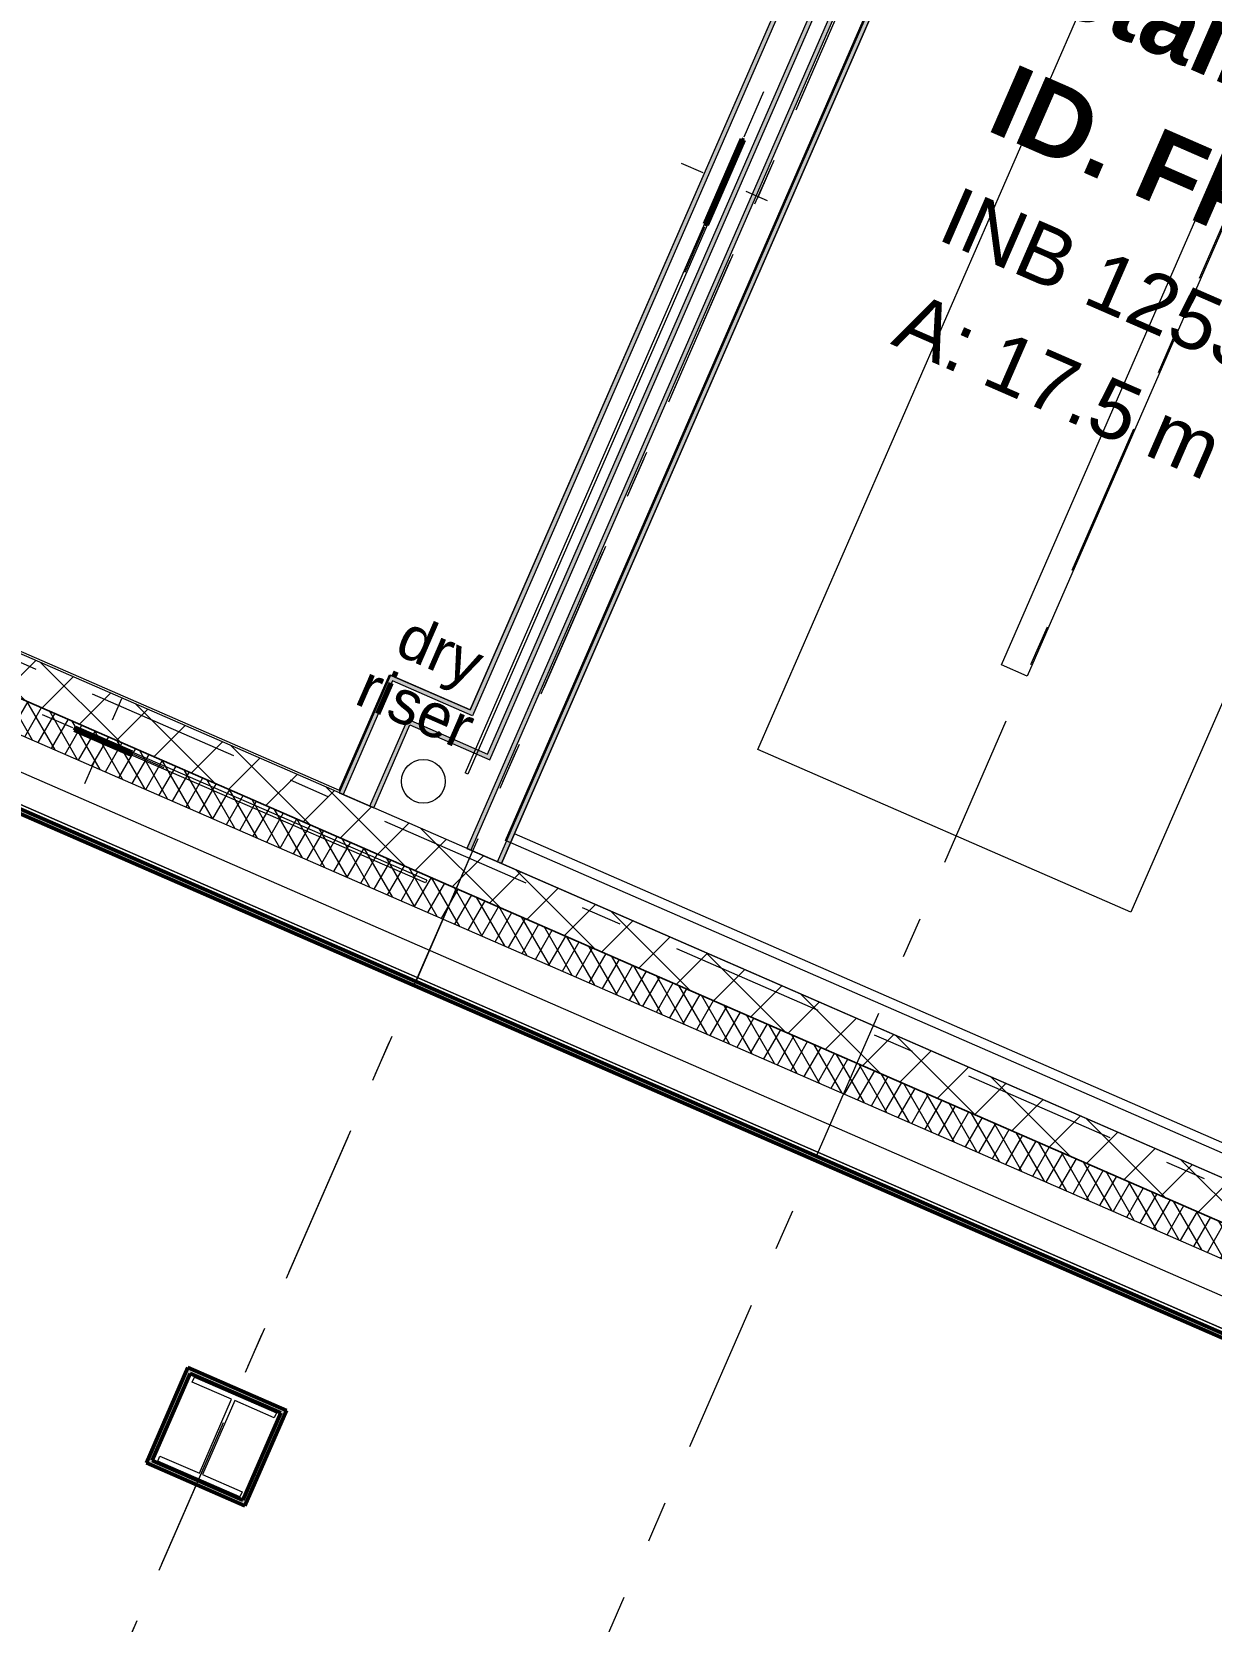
# Model space of a CAD drawing. Header units: millimetres. Extents: x -50172 to 258853, y -59787 to 25069.
# Drawn here: x 8530 to 12578, y -6703 to -1248 of the extents above; entities that cross this region are included whole.
import ezdxf
from ezdxf.enums import TextEntityAlignment as Align

# ---------------------------------------------------------------- set-up
doc = ezdxf.new("R2010")
doc.units = ezdxf.units.MM
doc.header["$MEASUREMENT"] = 0
doc.linetypes.add('Double Dashed', pattern=[1093.611073, 529.166651, -211.666656, 141.111112, -211.666656])
for name, color, linetype in [('A-05-M_Gross_Int_Circulation', 7, 'Continuous'), ('A-15-M_Bracing', 7, 'Continuous'), ('A-15-MG_Structural_Grid', 7, 'Continuous'), ('A-20-M_Floor_Slab', 7, 'Continuous'), ('A-25-M_Wall_Ext_Existing_HUB', 7, 'Continuous'), ('A-25-M_Wall_Int', 7, 'Continuous'), ('COLUMN.IFC Import', 7, 'Continuous'), ('New_A-15-MG_Structural_Grid_Phase_2', 7, 'Continuous'), ('New_A-20-M_Floor_Slab', 7, 'Continuous'), ('New_A-35-M_FFE-Zone', 7, 'Continuous')]:
    doc.layers.add(name, color=color, linetype=linetype)
for name, color, linetype, lineweight, true_color in [('A-05-M_Gross_Int_Circulation_Pen_No__74', 7, 'Continuous', 20, 0x606060), ('A-15-M_Bracing_Pen_No__28', 7, 'Continuous', 50, 0x2a2a2a), ('A-15-M_Bracing_Pen_No__81', 7, 'Continuous', 20, 0x6a6a6a), ('A-15-MG_Structural_Grid_Pen_No__163', 7, 'Continuous', 0, 0x750077), ('A-25-M_Wall_Ext_Existing_HUB_Pen_No__107', 7, 'Continuous', 15, 0xa6a6a6), ('A-25-M_Wall_Int_Pen_No__107', 7, 'Continuous', 15, 0xa6a6a6), ('A-25-M_Wall_Int_Pen_No__27', 7, 'Continuous', 50, 0x2a2a2a), ('New_A-15-MG_Structural_Grid_Phase_2_Pen_No__222', 7, 'Continuous', 13, 0x65af33), ('New_A-35-M_FFE-Zone_Pen_No__74', 7, 'Continuous', 20, 0x606060)]:
    doc.layers.add(name, color=color, linetype=linetype, lineweight=lineweight, true_color=true_color)
for name, color, linetype, lineweight in [('A-15-M_Bracing_Pen_No__20', 7, 'Continuous', 0), ('A-15-M_Bracing_Pen_No__88', 8, 'Continuous', 20), ('A-20-M_Floor_Slab_Pen_No__89', 8, 'Continuous', 20), ('A-25-M_Wall_Ext_Existing_HUB_Pen_No__1', 7, 'Continuous', 13), ('A-25-M_Wall_Int_Pen_No__1', 7, 'Continuous', 13), ('A-30-M_Stair_Pen_No__1', 7, 'Continuous', 13), ('A-30-M_Stair_Pen_No__2', 8, 'Continuous', 15), ('ArchiCAD Zone Stamps_Pen_No__9', 7, 'Continuous', 13), ('COLUMN.IFC Import_Pen_No__2', 8, 'Continuous', 15), ('New_A-20-M_Floor_Slab_Pen_No__89', 8, 'Continuous', 20), ('New_A-20-M_Roof_Pen_No__1', 7, 'Continuous', 13), ('New_A-95-P_Text_1_50_GA_Pen_No__1', 7, 'Continuous', 13), ('New_ArchiCAD Zone Stamps_Pen_No__9', 7, 'Continuous', 13)]:
    doc.layers.add(name, color=color, linetype=linetype, lineweight=lineweight)
doc.styles.add('GENERATED_STYLE_1', font='')
doc.styles.add('GENERATED_STYLE_3', font='')
doc.styles.add('GENERATED_STYLE_4', font='')
doc.styles.get('GENERATED_STYLE_1').set_extended_font_data('Arial', bold=True)
doc.styles.get('GENERATED_STYLE_3').set_extended_font_data('Arial')
doc.styles.get('GENERATED_STYLE_4').set_extended_font_data('Swis721 BT')

# ---------------------------------------------------------------- blocks, each defined once
blk = doc.blocks.new('Slab_1_1', base_point=(641.9, -115.4))
at = {"layer": 'A-20-M_Floor_Slab_Pen_No__89', "linetype": 'Continuous', "flags": 128}
for points in [[(641.9, -115.4), (7790.9, 6537.3), (7705.8, 6629.2), (10938, 9637), (15227.2, 7766.9), (19349.1, 17219.8), (33140, 11206.2), (28688.3, 997.1), (49221.6, -7956.5), (46447.7, -14317.9), (43562.2, -13059.7), (41447.8, -17908.8)], [(10155.7, -4024), (12138.2, 522.7), (14670, -581.3), (12687.4, -5128)]]:
    blk.add_lwpolyline(points, close=True, dxfattribs=at)
blk = doc.blocks.new('Wall_2_1', base_point=(44635.4, -19661.2))
at = {"layer": 'A-25-M_Wall_Ext_Existing_HUB_Pen_No__107', "linetype": 'Continuous'}
h = blk.add_hatch(dxfattribs=at)
h.set_pattern_fill('Concrete_Block_0001', color=256, style=0, pattern_type=2)
h.set_pattern_definition([(45, (0, 0), (-91.9239, 91.9239), []), (135, (0, 0), (91.9239, 91.9239), [])])
h.paths.add_polyline_path([(19293, -8093), (6339.7, -2444.8), (6283.8, -2573.1), (19237, -8221.4)])
h = blk.add_hatch(dxfattribs=at)
h.set_pattern_fill('Batt_Insulation_0001', color=256, style=0, pattern_type=2)
h.set_pattern_definition([(60, (0, 0), (-43.30127, 25), []), (120, (0, 0), (43.30127, 25), [])])
h.paths.add_polyline_path([(19237, -8221.4), (6283.8, -2573.1), (6237.8, -2678.5), (19191.1, -8326.8)])
h = blk.add_hatch(dxfattribs=at)
h.set_pattern_fill('613_01__ad_AR_SAND_0001', color=256, style=0, pattern_type=2)
h.set_pattern_definition([(103.994, (0, 0), (-1137.956, 451.32), [0, -965.2, 0, -1079.5, 0, -1031.875]), (73.994, (0, 0), (-1195.13, 1745.31), [0, -520.7, 0, -869.95, 0, -333.375]), (33.994, (-311.5, -716.2), (785.414, 1814.82), [0, -317.5, 0, -1143, 0, -1492.25]), (23.994, (-311.5, -716.2), (250.28, 1972.77), [0, -158.75, 0, -749.3, 0, -857.25])])
h.paths.add_polyline_path([(19144.3, -8434), (6177.3, -2779.8), (6136.3, -2873.7), (19103.3, -8528)])
at = {"layer": 'A-25-M_Wall_Ext_Existing_HUB_Pen_No__1', "linetype": 'Continuous'}
for p, q in [((6283.8, -2573.1), (19237, -8221.4)), ((6237.8, -2678.5), (19191.1, -8326.8)), ((6177.3, -2779.8), (19144.3, -8434))]:
    blk.add_line(p, q, dxfattribs=at)
at = {"layer": 'A-25-M_Wall_Ext_Existing_HUB_Pen_No__1', "linetype": 'Continuous', "flags": 128}
for points in [[(20075.7, -8434.3), (6339.7, -2444.8)], [(6136.3, -2873.7), (19103.3, -8528)]]:
    blk.add_lwpolyline(points, dxfattribs=at)
blk = doc.blocks.new('Standard grid marker_3')
at = {"layer": 'A-15-MG_Structural_Grid_Pen_No__163', "linetype": 'Double Dashed'}
blk.add_line((1000, 0), (74254.8, 0), dxfattribs=at)
at = {"layer": 'A-15-MG_Structural_Grid_Pen_No__163', "style": 'GENERATED_STYLE_4'}
for tag, p in [('AC_MarkerText_1_0', (-500, 43.4)), ('AC_MarkerText_1_1', (75754.8, 43.4))]:
    blk.add_attdef(tag, text='', height=350, rotation=360, dxfattribs=at).set_placement(p, align=Align.MIDDLE_CENTER)
blk = doc.blocks.new('Computer Lab D_INB 1102_51_2', base_point=(2937.5, -13266.4))
at = {"layer": 'New_A-35-M_FFE-Zone_Pen_No__74', "linetype": 'Continuous'}
for p, q in [((18809, -8399.6), (6995.2, -3248.2)), ((8923.2, -6160.1), (9065.8, -5833.1)), ((9065.8, -5833.1), (9404.1, -5980.6)), ((9404.1, -5980.6), (9261.5, -6307.6)), ((9261.5, -6307.6), (8923.2, -6160.1))]:
    blk.add_line(p, q, dxfattribs=at)
at = {"layer": 'New_ArchiCAD Zone Stamps_Pen_No__9'}
for tag, height, style, p in [('ROOM_NAME', 250, 'GENERATED_STYLE_1', (8277.7, -11737.3)), ('zoneNameLine2', 250, 'GENERATED_STYLE_1', (8089.2, -12169.4)), ('ROOM_NUMBER', 200, 'GENERATED_STYLE_3', (7900.8, -12590.1)), ('measuredAreaCode', 200, 'GENERATED_STYLE_3', (7743.8, -12950.2)), ('DUMMY_649', 200, 'GENERATED_STYLE_3', (8051.2, -13084.2)), ('DUMMY_650', 200, 'GENERATED_STYLE_3', (8680.4, -13358.6)), ('DUMMY_651', 133.3, 'GENERATED_STYLE_3', (8959.7, -13465.1))]:
    blk.add_attdef(tag, text='', height=height, rotation=336.4404, dxfattribs=dict(at, style=style)).set_placement(p, align=Align.TOP_LEFT)
blk = doc.blocks.new('Technical Support_INB 1201_54_2', base_point=(9290.7, -664.5))
at = {"layer": 'New_A-35-M_FFE-Zone_Pen_No__74', "linetype": 'Continuous'}
for p, q in [((10035, -3575.8), (12012, 958.1)), ((6342.7, -2438), (9584.3, -3851.4)), ((9584.3, -3851.4), (9757.3, -3454.7)), ((9757.3, -3454.7), (10035, -3575.8))]:
    blk.add_line(p, q, dxfattribs=at)
at = {"layer": 'New_ArchiCAD Zone Stamps_Pen_No__9'}
for tag, height, style, p in [('ROOM_NAME', 250, 'GENERATED_STYLE_1', (8390.9, 924.4)), ('zoneNameLine2', 250, 'GENERATED_STYLE_1', (8202.5, 492.2)), ('ROOM_NUMBER', 200, 'GENERATED_STYLE_3', (8014.1, 71.5)), ('measuredAreaCode', 200, 'GENERATED_STYLE_3', (7857, -288.6)), ('ROOM_HOLES_PRM', 200, 'GENERATED_STYLE_3', (8164.4, -422.6)), ('DUMMY_649', 200, 'GENERATED_STYLE_3', (8653.8, -636)), ('DUMMY_650', 133.3, 'GENERATED_STYLE_3', (8933.1, -742.6))]:
    blk.add_attdef(tag, text='', height=height, rotation=336.4404, dxfattribs=dict(at, style=style)).set_placement(p, align=Align.TOP_LEFT)
blk = doc.blocks.new('Stair 03_INB 1253_67_2', base_point=(12327.1, -2222.7))
at = {"layer": 'A-05-M_Gross_Int_Circulation_Pen_No__74', "linetype": 'Continuous'}
for p, q in [((12848.2, 2103.5), (10142, -4102.7)), ((10142, -4102.7), (12614.2, -5180.7))]:
    blk.add_line(p, q, dxfattribs=at)
at = {"layer": 'ArchiCAD Zone Stamps_Pen_No__9'}
for tag, height, style, p in [('ROOM_NAME', 250, 'GENERATED_STYLE_1', (12087.8, -921.9)), ('zoneNameLine2', 250, 'GENERATED_STYLE_1', (11899.4, -1354)), ('ROOM_NUMBER', 200, 'GENERATED_STYLE_3', (11711, -1774.7)), ('measuredAreaCode', 200, 'GENERATED_STYLE_3', (11553.9, -2134.9)), ('DUMMY_649', 200, 'GENERATED_STYLE_3', (11861.3, -2268.9)), ('DUMMY_650', 200, 'GENERATED_STYLE_3', (12350.7, -2482.3)), ('DUMMY_651', 133.3, 'GENERATED_STYLE_3', (12630, -2588.8))]:
    blk.add_attdef(tag, text='', height=height, rotation=336.4404, dxfattribs=dict(at, style=style)).set_placement(p, align=Align.TOP_LEFT)
blk = doc.blocks.new('Slab_6_2', base_point=(-21326.2, -27554.7))
at = {"layer": 'New_A-20-M_Floor_Slab_Pen_No__89', "linetype": 'Continuous', "flags": 128}
blk.add_lwpolyline([(10989.4, -26693.5), (18941.3, -8457.3), (9986.1, -4552.4), (6045.4, -2834.1), (6178.2, -2529.5), (1092.7, -312), (-3008.3, -4128.2), (-3008.3, -4128.2), (-10733.6, -11317.1), (-11116.4, -10905.7), (-17838.9, -17161.5), (-17127.6, -17925.9), (-21326.2, -27554.7)], dxfattribs=at)
blk = doc.blocks.new('Wall_221_2', base_point=(13425.5, 4199.7))
at = {"layer": 'A-25-M_Wall_Int_Pen_No__107', "linetype": 'Continuous'}
for points in [[(12009.1, 951.3), (10035, -3575.8), (10042.8, -3595.5), (12022.8, 945.3)], [(12120.5, 919.1), (10094.5, -3727.2), (10102.2, -3746.9), (12134.2, 913.1)]]:
    blk.add_hatch(color=256, dxfattribs=at).paths.add_polyline_path(points)
at = {"layer": 'A-25-M_Wall_Int_Pen_No__1', "linetype": 'Continuous'}
for p, q in [((12028.8, 959), (10042.8, -3595.5)), ((10094.5, -3727.2), (12120.5, 919.1))]:
    blk.add_line(p, q, dxfattribs=at)
at = {"layer": 'A-25-M_Wall_Int_Pen_No__1', "linetype": 'Continuous', "flags": 128}
for points in [[(10102.2, -3746.9), (12684.4, 2174.9)], [(12009.1, 951.3), (10035, -3575.8)]]:
    blk.add_lwpolyline(points, dxfattribs=at)
blk = doc.blocks.new('Wall_225_2', base_point=(10142, -4102.7))
at = {"layer": 'A-25-M_Wall_Int_Pen_No__107', "linetype": 'Continuous'}
for points in [[(12730.8, 2159.5), (10022.8, -4050.8), (10036.6, -4056.8), (12744.5, 2153.5)], [(10142, -4102.7), (12850, 2107.5), (12836.2, 2113.5), (10128.2, -4096.7)]]:
    blk.add_hatch(color=256, dxfattribs=at).paths.add_polyline_path(points)
at = {"layer": 'A-25-M_Wall_Int_Pen_No__1', "linetype": 'Continuous'}
for p, q in [((12744.5, 2153.5), (10036.6, -4056.8)), ((10128.2, -4096.7), (12836.2, 2113.5))]:
    blk.add_line(p, q, dxfattribs=at)
at = {"layer": 'A-25-M_Wall_Int_Pen_No__1', "linetype": 'Continuous', "flags": 128}
for points in [[(12730.8, 2159.5), (10022.8, -4050.8)], [(10142, -4102.7), (12850, 2107.5)], [(10022.8, -4050.8), (10142, -4102.7)]]:
    blk.add_lwpolyline(points, dxfattribs=at)
blk = doc.blocks.new('Wall_284_2', base_point=(10035, -3575.8))
at = {"layer": 'A-25-M_Wall_Int_Pen_No__107', "linetype": 'Continuous'}
for points in [[(10035, -3575.8), (9760.6, -3456.1), (9768.4, -3475.9), (10042.8, -3595.5)], [(9827.8, -3627.3), (10102.2, -3746.9), (10094.5, -3727.2), (9820.1, -3607.5)]]:
    blk.add_hatch(color=256, dxfattribs=at).paths.add_polyline_path(points)
at = {"layer": 'A-25-M_Wall_Int_Pen_No__1', "linetype": 'Continuous'}
for p, q in [((10042.8, -3595.5), (9768.4, -3475.9)), ((9820.1, -3607.5), (10094.5, -3727.2))]:
    blk.add_line(p, q, dxfattribs=at)
at = {"layer": 'A-25-M_Wall_Int_Pen_No__1', "linetype": 'Continuous', "flags": 128}
for points in [[(10035, -3575.8), (9760.6, -3456.1)], [(9827.8, -3627.3), (10102.2, -3746.9)]]:
    blk.add_lwpolyline(points, dxfattribs=at)
blk = doc.blocks.new('Wall_285_2', base_point=(9760.6, -3456.1))
at = {"layer": 'A-25-M_Wall_Int_Pen_No__107', "linetype": 'Continuous'}
for points in [[(9760.6, -3456.1), (9584.7, -3859.7), (9598.4, -3865.7), (9768.4, -3475.9)], [(9703.8, -3911.7), (9827.8, -3627.3), (9820.1, -3607.5), (9690.1, -3905.7)]]:
    blk.add_hatch(color=256, dxfattribs=at).paths.add_polyline_path(points)
at = {"layer": 'A-25-M_Wall_Int_Pen_No__1', "linetype": 'Continuous'}
for p, q in [((9768.4, -3475.9), (9598.4, -3865.7)), ((9690.1, -3905.7), (9820.1, -3607.5))]:
    blk.add_line(p, q, dxfattribs=at)
at = {"layer": 'A-25-M_Wall_Int_Pen_No__1', "linetype": 'Continuous', "flags": 128}
for points in [[(9760.6, -3456.1), (9584.7, -3859.7)], [(9703.8, -3911.7), (9827.8, -3627.3)], [(9584.7, -3859.7), (9703.8, -3911.7)]]:
    blk.add_lwpolyline(points, dxfattribs=at)
blk = doc.blocks.new('Wall_389_2', base_point=(8923.2, -6160.1))
at = {"layer": 'A-25-M_Wall_Int_Pen_No__107', "linetype": 'Continuous'}
blk.add_hatch(color=256, dxfattribs=at).paths.add_polyline_path([(8923.2, -6160.1), (9261.5, -6307.6), (9253.8, -6287.9), (8942.9, -6152.3)])
at = {"layer": 'A-25-M_Wall_Int_Pen_No__27', "linetype": 'Continuous', "flags": 128}
for points in [[(8923.2, -6160.1), (9261.5, -6307.6)], [(9253.8, -6287.9), (8942.9, -6152.3)]]:
    blk.add_lwpolyline(points, dxfattribs=at)
blk = doc.blocks.new('Wall_390_2', base_point=(9261.5, -6307.6))
at = {"layer": 'A-25-M_Wall_Int_Pen_No__107', "linetype": 'Continuous'}
blk.add_hatch(color=256, dxfattribs=at).paths.add_polyline_path([(9261.5, -6307.6), (9404.1, -5980.6), (9384.4, -5988.3), (9253.8, -6287.9)])
at = {"layer": 'A-25-M_Wall_Int_Pen_No__27', "linetype": 'Continuous', "flags": 128}
for points in [[(9384.4, -5988.3), (9253.8, -6287.9)], [(9261.5, -6307.6), (9404.1, -5980.6)]]:
    blk.add_lwpolyline(points, dxfattribs=at)
blk = doc.blocks.new('Wall_391_2', base_point=(9404.1, -5980.6))
at = {"layer": 'A-25-M_Wall_Int_Pen_No__107', "linetype": 'Continuous'}
blk.add_hatch(color=256, dxfattribs=at).paths.add_polyline_path([(9404.1, -5980.6), (9065.8, -5833.1), (9073.5, -5852.8), (9384.4, -5988.3)])
at = {"layer": 'A-25-M_Wall_Int_Pen_No__27', "linetype": 'Continuous', "flags": 128}
for points in [[(9404.1, -5980.6), (9065.8, -5833.1)], [(9073.5, -5852.8), (9384.4, -5988.3)]]:
    blk.add_lwpolyline(points, dxfattribs=at)
blk = doc.blocks.new('Wall_392_2', base_point=(9065.8, -5833.1))
at = {"layer": 'A-25-M_Wall_Int_Pen_No__107', "linetype": 'Continuous'}
blk.add_hatch(color=256, dxfattribs=at).paths.add_polyline_path([(9065.8, -5833.1), (8923.2, -6160.1), (8942.9, -6152.3), (9073.5, -5852.8)])
at = {"layer": 'A-25-M_Wall_Int_Pen_No__27', "linetype": 'Continuous', "flags": 128}
for points in [[(9065.8, -5833.1), (8923.2, -6160.1)], [(8942.9, -6152.3), (9073.5, -5852.8)]]:
    blk.add_lwpolyline(points, dxfattribs=at)
blk = doc.blocks.new('Wall_393_2', base_point=(6052.4, -2853.5))
at = {"layer": 'A-25-M_Wall_Int_Pen_No__107', "linetype": 'Continuous'}
blk.add_hatch(color=256, dxfattribs=at).paths.add_polyline_path([(6981.4, -3274.9), (18797, -8427.1), (18816.8, -8419.4), (6987.4, -3261.2)])
at = {"layer": 'A-25-M_Wall_Int_Pen_No__27', "linetype": 'Continuous', "flags": 128}
for points in [[(18816.8, -8419.4), (6987.4, -3261.2)], [(6981.4, -3274.9), (18155.4, -8147.3)]]:
    blk.add_lwpolyline(points, dxfattribs=at)
blk = doc.blocks.new('Column_17_2', base_point=(9979.1, -4205.9))
at = {"layer": 'A-15-M_Bracing_Pen_No__81', "linetype": 'Continuous', "lineweight": 0, "true_color": 0x353535}
blk.add_hatch(color=250, dxfattribs=at).paths.add_polyline_path([(8874.3, -3720.5), (8679.5, -3635.9), (8675.5, -3645.1), (8870.3, -3729.7)])
at = {"layer": 'A-15-M_Bracing_Pen_No__20', "linetype": 'Continuous'}
for p, q in [((8806.8, -3609.4), (8838.7, -3536)), ((8671, -3637.6), (8567.1, -3592.5)), ((8743, -3756.1), (8711.2, -3829.5)), ((8878.8, -3727.9), (8982.7, -3773))]:
    blk.add_line(p, q, dxfattribs=at)
blk.add_point((8774.9, -3682.8), dxfattribs=at)
at = {"layer": 'A-15-M_Bracing_Pen_No__28', "linetype": 'Continuous'}
for p, q in [((8679.5, -3635.9), (8675.5, -3645.1)), ((8675.5, -3645.1), (8870.3, -3729.7)), ((8679.5, -3635.9), (8874.3, -3720.5)), ((8874.3, -3720.5), (8870.3, -3729.7))]:
    blk.add_line(p, q, dxfattribs=at)
at = {"layer": 'A-15-M_Bracing_Pen_No__88', "linetype": 'Continuous', "flags": 128}
for points in [[(9881.5, -4168.9), (8870.3, -3729.7)], [(9885.4, -4159.7), (8874.3, -3720.5)], [(9885.4, -4159.7), (9881.5, -4168.9)]]:
    blk.add_lwpolyline(points, dxfattribs=at)
blk = doc.blocks.new('Column_19_2', base_point=(9928.4, -4007.9))
at = {"layer": 'A-15-M_Bracing_Pen_No__81', "linetype": 'Continuous', "lineweight": 0, "true_color": 0x353535}
blk.add_hatch(color=250, dxfattribs=at).paths.add_polyline_path([(10975.1, -1620), (10966, -1616), (10838.9, -1907.5), (10848, -1911.5)])
at = {"layer": 'A-15-M_Bracing_Pen_No__20', "linetype": 'Continuous'}
for p, q in [((10974.8, -1608.3), (11042.6, -1452.9)), ((10833.7, -1731.8), (10760.3, -1699.8)), ((10980.3, -1795.7), (11053.7, -1827.7)), ((10839.2, -1919.2), (10771.5, -2074.6))]:
    blk.add_line(p, q, dxfattribs=at)
blk.add_point((10907, -1763.7), dxfattribs=at)
at = {"layer": 'A-15-M_Bracing_Pen_No__28', "linetype": 'Continuous'}
for p, q in [((10966, -1616), (10838.9, -1907.5)), ((10975.1, -1620), (10848, -1911.5)), ((10966, -1616), (10975.1, -1620)), ((10838.9, -1907.5), (10848, -1911.5))]:
    blk.add_line(p, q, dxfattribs=at)
at = {"layer": 'A-15-M_Bracing_Pen_No__88', "linetype": 'Continuous', "flags": 128}
for points in [[(10838.9, -1907.5), (10017.2, -3791.9)], [(10848, -1911.5), (10026.3, -3795.9)], [(10026.3, -3795.9), (10017.2, -3791.9)]]:
    blk.add_lwpolyline(points, dxfattribs=at)
blk = doc.blocks.new('ST01.03')
at = {"layer": 'A-30-M_Stair_Pen_No__2', "linetype": 'Continuous'}
blk.add_hatch(color=256, dxfattribs=at).paths.add_polyline_path([(750, 0, 1), (550, 0, 1)])
at = {"layer": 'A-30-M_Stair_Pen_No__1', "linetype": 'Continuous'}
for p, q in [((0, 1590), (0, 4399.048)), ((0, 4399.048), (2697, 4399.048)), ((2697, 4399.048), (2697, 0)), ((650, 1355), (650, 3799.048)), ((650, 3799.048), (2047, 3799.048)), ((2047, 3799.048), (2047, 0)), ((1300, 1120), (1300, 3199.048)), ((1300, 3199.048), (1397, 3199.048)), ((1397, 3199.048), (1397, 0)), ((0, 1590), (1300, 1120)), ((0, 0), (0, 1483.665)), ((0, 1483.665), (1300, 1013.665)), ((0, 1400), (231.414, 1400)), ((650, 1248.665), (0, 968.665)), ((650, 0), (650, 1248.665)), ((650, 1248.665), (1300, 968.665)), ((0, 1120), (1005.882, 1120)), ((1300, 0), (1300, 1013.665)), ((0, 840), (1300, 840)), ((0, 560), (1300, 560)), ((0, 280), (1300, 280)), ((2047, 0), (1397, 280)), ((2047, 0), (2697, 280)), ((0, 0), (1300, 0)), ((0, 0), (1300, 0)), ((2697, 0), (1397, 0))]:
    blk.add_line(p, q, dxfattribs=at)
blk.add_circle((650, 0), 100, dxfattribs=at)
blk = doc.blocks.new('Standard grid marker')
at = {"layer": 'A-15-MG_Structural_Grid_Pen_No__163', "linetype": 'Double Dashed'}
blk.add_line((1000, 0), (29726, 0), dxfattribs=at)
at = {"layer": 'A-15-MG_Structural_Grid_Pen_No__163', "style": 'GENERATED_STYLE_4'}
for tag, p in [('AC_MarkerText_1_0', (-500, 41.2)), ('AC_MarkerText_1_1', (31226, 41.2))]:
    blk.add_attdef(tag, text='', height=350, rotation=90, dxfattribs=at).set_placement(p, align=Align.MIDDLE_CENTER)
blk = doc.blocks.new('Column 41')
at = {"layer": 'COLUMN.IFC Import_Pen_No__2', "linetype": 'Continuous'}
for p, q in [((-153.7, 157.25), (153.7, 157.25)), ((-153.7, 138.55), (-153.7, 157.25)), ((-6, 138.55), (-153.7, 138.55)), ((-6, -138.55), (-6, 138.55)), ((6, 138.55), (6, -138.55)), ((153.7, 138.55), (6, 138.55)), ((153.7, 157.25), (153.7, 138.55)), ((-153.7, -138.55), (-6, -138.55)), ((-153.7, -157.25), (-153.7, -138.55)), ((153.7, -157.25), (-153.7, -157.25)), ((6, -138.55), (153.7, -138.55)), ((153.7, -138.55), (153.7, -157.25))]:
    blk.add_line(p, q, dxfattribs=at)
blk = doc.blocks.new('Standard grid marker_19')
at = {"layer": 'New_A-15-MG_Structural_Grid_Phase_2_Pen_No__222', "linetype": 'Double Dashed'}
blk.add_line((948.6, 0), (36650.5, 0), dxfattribs=at)
at = {"layer": 'New_A-15-MG_Structural_Grid_Phase_2_Pen_No__222', "style": 'GENERATED_STYLE_4'}
for tag, p in [('AC_MarkerText_1_0', (-500, -588.3)), ('AC_MarkerText_1_1', (38099.1, -588.3))]:
    blk.add_attdef(tag, text='', height=350, rotation=90, dxfattribs=at).set_placement(p, align=Align.MIDDLE_CENTER)

msp = doc.modelspace()

# ---------------------------------------------------------------- linework, layer by layer
at = {"layer": 'New_A-20-M_Roof_Pen_No__1', "linetype": 'Continuous'}
msp.add_circle((9873.7, -3821), 75, dxfattribs=at)

# ---------------------------------------------------------------- block references
at = {"layer": 'A-05-M_Gross_Int_Circulation', "linetype": 'Continuous'}
ref = msp.add_blockref('Stair 03_INB 1253_67_2', (12327.1, -2222.7), dxfattribs=at)
ref.add_attrib('ROOM_NAME', 'Stair 03', dxfattribs={"layer": 'ArchiCAD Zone Stamps_Pen_No__9', "color": 7, "height": 250, "rotation": 336.4404, "style": 'GENERATED_STYLE_1'}).set_placement((12087.8, -921.9), align=Align.TOP_LEFT)
ref.add_attrib('ROOM_NUMBER', 'INB 1253', dxfattribs={"layer": 'ArchiCAD Zone Stamps_Pen_No__9', "color": 7, "height": 200, "rotation": 336.4404, "style": 'GENERATED_STYLE_3'}).set_placement((11711, -1774.7), align=Align.TOP_LEFT)
ref.add_attrib('zoneNameLine2', 'ID. FF006', dxfattribs={"layer": 'ArchiCAD Zone Stamps_Pen_No__9', "color": 7, "height": 250, "rotation": 336.4404, "style": 'GENERATED_STYLE_1'}).set_placement((11899.4, -1354), align=Align.TOP_LEFT)
ref.add_attrib('measuredAreaCode', 'A: ', dxfattribs={"layer": 'ArchiCAD Zone Stamps_Pen_No__9', "color": 7, "height": 200, "rotation": 336.4404, "style": 'GENERATED_STYLE_3'}).set_placement((11553.9, -2134.9), align=Align.TOP_LEFT)
ref.add_attrib('DUMMY_649', '17.5', dxfattribs={"layer": 'ArchiCAD Zone Stamps_Pen_No__9', "color": 7, "height": 200, "rotation": 336.4404, "style": 'GENERATED_STYLE_3'}).set_placement((11861.3, -2268.9), align=Align.TOP_LEFT)
ref.add_attrib('DUMMY_650', ' m', dxfattribs={"layer": 'ArchiCAD Zone Stamps_Pen_No__9', "color": 7, "height": 200, "rotation": 336.4404, "style": 'GENERATED_STYLE_3'}).set_placement((12350.7, -2482.3), align=Align.TOP_LEFT)
at = {"layer": 'A-15-M_Bracing', "color": 250, "lineweight": 50, "true_color": 0x2a2a2a}
for name, p in [('Column_19_2', (9928.4, -4007.9)), ('Column_17_2', (9979.1, -4205.9))]:
    msp.add_blockref(name, p, dxfattribs=at)
at = {"layer": 'A-15-MG_Structural_Grid', "color": 8, "linetype": 'Continuous', "lineweight": 15, "zscale": 1000}
for name, p, rotation in [('Standard grid marker', (20514.7, 19955.4), 246.440411583993), ('Standard grid marker', (21889.7, 19355.8), 246.440411583993), ('Standard grid marker_3', (-1201.2, 813.7), 336.440411583993)]:
    msp.add_blockref(name, p, dxfattribs=dict(at, rotation=rotation))
at = {"layer": 'A-20-M_Floor_Slab', "color": 8, "linetype": 'Continuous', "lineweight": 20}
msp.add_blockref('Slab_1_1', (641.9, -115.4), dxfattribs=at)
at = {"layer": 'A-25-M_Wall_Ext_Existing_HUB', "color": 250, "lineweight": 50, "true_color": 0x2a2a2a}
msp.add_blockref('Wall_2_1', (44635.4, -19661.2), dxfattribs=at)
at = {"layer": 'A-25-M_Wall_Int', "color": 250, "lineweight": 50, "true_color": 0x2a2a2a}
for name, p in [('Wall_221_2', (13425.5, 4199.7)), ('Wall_225_2', (10142, -4102.7)), ('Wall_393_2', (6052.4, -2853.5)), ('Wall_285_2', (9760.6, -3456.1)), ('Wall_284_2', (10035, -3575.8)), ('Wall_392_2', (9065.8, -5833.1)), ('Wall_391_2', (9404.1, -5980.6)), ('Wall_390_2', (9261.5, -6307.6)), ('Wall_389_2', (8923.2, -6160.1))]:
    msp.add_blockref(name, p, dxfattribs=at)
at = {"layer": 'A-30-M_Stair_Pen_No__1', "linetype": 'Continuous', "zscale": 1000, "rotation": 156.4404115839926}
msp.add_blockref('ST01.03', (14416.7, -1047), dxfattribs=at)
at = {"layer": 'COLUMN.IFC Import', "linetype": 'Continuous', "zscale": 1000, "rotation": 336.4404115839877}
msp.add_blockref('Column 41', (9165.9, -6070.9), dxfattribs=at)
at = {"layer": 'New_A-15-MG_Structural_Grid_Phase_2', "color": 8, "linetype": 'Continuous', "lineweight": 15, "zscale": 1000, "rotation": 246.440411583993}
msp.add_blockref('Standard grid marker_19', (12179.5, 840.1), dxfattribs=at)
at = {"layer": 'New_A-20-M_Floor_Slab', "color": 8, "linetype": 'Continuous', "lineweight": 20}
msp.add_blockref('Slab_6_2', (-21326.2, -27554.7), dxfattribs=at)
at = {"layer": 'New_A-35-M_FFE-Zone', "linetype": 'Continuous'}
for name, p in [('Technical Support_INB 1201_54_2', (9290.7, -664.5)), ('Computer Lab D_INB 1102_51_2', (2937.5, -13266.4))]:
    msp.add_blockref(name, p, dxfattribs=at)

# ---------------------------------------------------------------- texts
at = {"layer": 'New_A-95-P_Text_1_50_GA_Pen_No__1', "linetype": 'Continuous', "insert": (9963.1, -3302.1), "char_height": 150, "width": 698.589, "attachment_point": 2, "rotation": 336.4404, "line_spacing_factor": 0.845399, "style": 'GENERATED_STYLE_4'}
msp.add_mtext('\\A1;{\\fSwis721 BT|b0|i0|c0|p34;dry riser}', dxfattribs=at)

doc.saveas('drawing.dxf')
